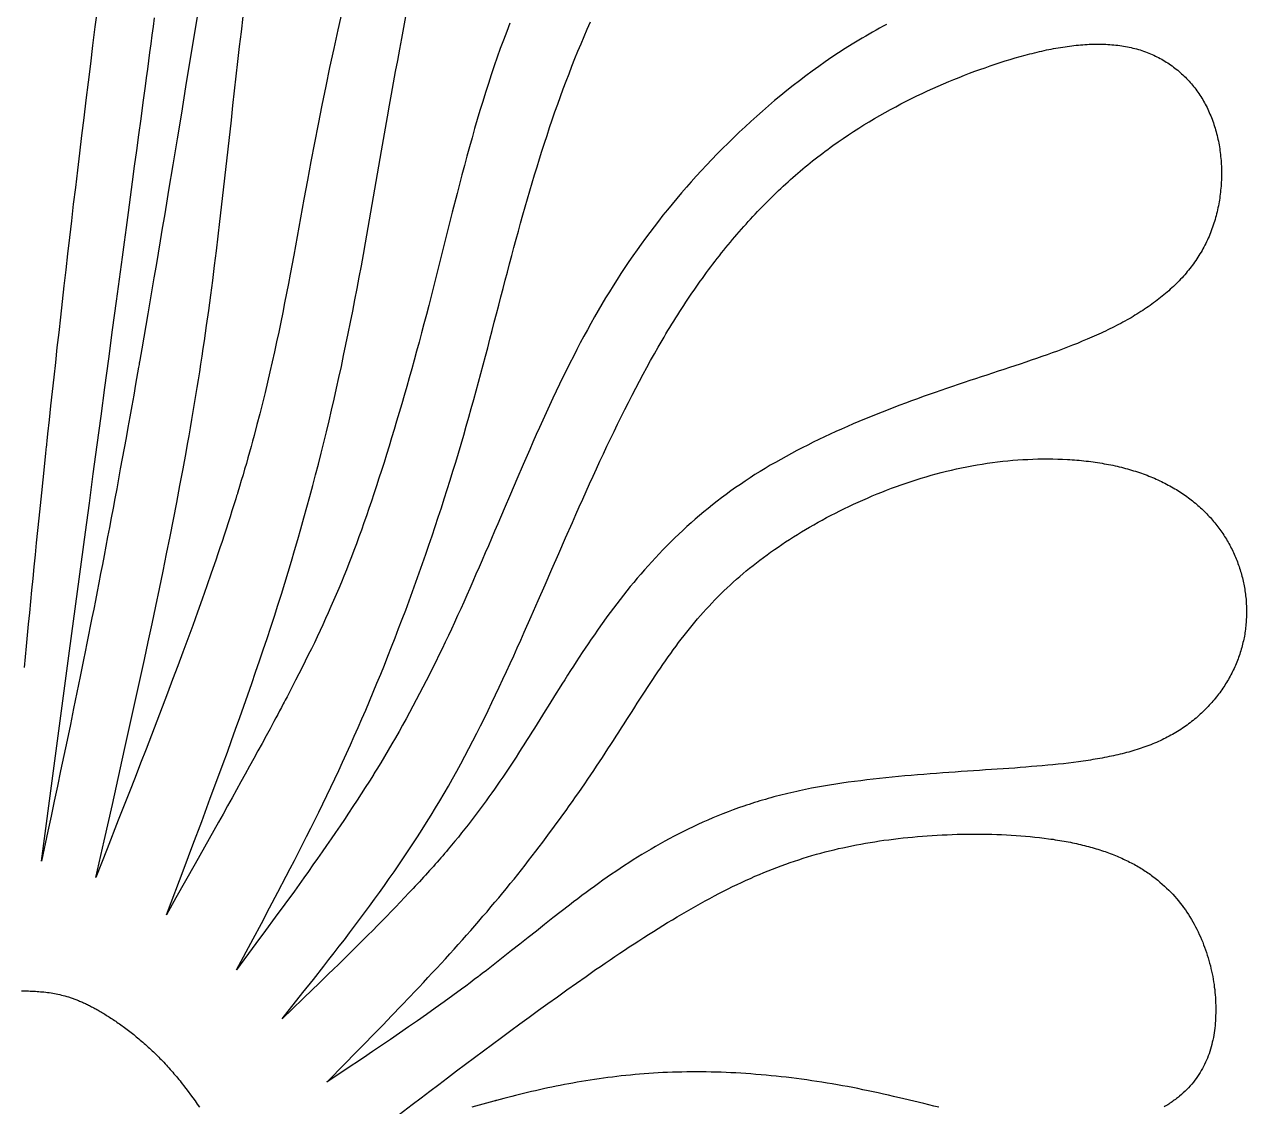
# Model space of a CAD drawing. Extents: x 0 to 279, y 0 to 212.
# Drawn here: x 91.02 to 103.73, y 118.59 to 129.85 of the extents above; entities that cross this region are included whole.
import ezdxf

# ---------------------------------------------------------------- set-up
doc = ezdxf.new("R2010")
doc.units = 0
doc.layers.add('LAYER_1', color=18, linetype='CONTINUOUS')

msp = doc.modelspace()

# ---------------------------------------------------------------- linework, layer by layer
at = {"layer": 'LAYER_1'}
for points in [[(92.877, 130.288), (92.788, 129.745), (92.699, 129.201), (92.655, 128.929), (92.61, 128.659), (92.566, 128.391), (92.522, 128.125), (92.5, 127.993), (92.478, 127.861), (92.456, 127.73), (92.434, 127.6), (92.412, 127.471), (92.391, 127.343), (92.369, 127.216), (92.348, 127.09), (92.327, 126.964), (92.305, 126.84), (92.284, 126.717), (92.263, 126.596), (92.243, 126.476), (92.222, 126.357), (92.219, 126.342), (92.218, 126.334), (92.217, 126.331), (92.217, 126.329), (92.215, 126.314), (92.209, 126.285), (92.199, 126.226), (92.179, 126.11), (92.159, 125.995), (92.138, 125.882), (92.118, 125.77), (92.099, 125.659), (92.079, 125.55), (92.059, 125.442), (92.04, 125.335), (92.02, 125.229), (92.001, 125.124), (91.982, 125.021), (91.963, 124.918), (91.944, 124.817), (91.925, 124.717), (91.907, 124.618), (91.888, 124.52), (91.87, 124.422), (91.851, 124.326), (91.833, 124.231), (91.815, 124.137), (91.797, 124.043), (91.779, 123.951), (91.761, 123.859), (91.743, 123.768), (91.725, 123.678), (91.707, 123.589), (91.69, 123.5), (91.672, 123.413), (91.655, 123.325), (91.637, 123.239), (91.62, 123.153), (91.602, 123.068), (91.568, 122.899), (91.534, 122.733), (91.5, 122.568), (91.466, 122.406), (91.432, 122.245), (91.399, 122.085), (91.365, 121.927), (91.332, 121.769), (91.299, 121.613), (91.266, 121.457), (91.2, 121.145), (91.284, 121.773), (91.367, 122.399), (91.409, 122.711), (91.451, 123.023), (91.493, 123.334), (91.534, 123.644), (91.576, 123.953), (91.617, 124.26), (91.658, 124.567), (91.699, 124.871), (91.739, 125.175), (91.78, 125.476), (91.82, 125.776), (91.86, 126.074), (91.9, 126.373), (91.94, 126.672), (91.981, 126.973), (92.001, 127.124), (92.021, 127.276), (92.042, 127.429), (92.063, 127.584), (92.084, 127.739), (92.105, 127.896), (92.126, 128.054), (92.147, 128.213), (92.169, 128.375), (92.191, 128.538), (92.213, 128.703), (92.235, 128.87), (92.258, 129.039), (92.281, 129.21), (92.293, 129.297), (92.305, 129.384), (92.316, 129.472), (92.328, 129.56), (92.34, 129.649), (92.352, 129.739), (92.364, 129.83), (92.377, 129.921)], [(91.781, 130.021), (91.756, 129.826), (91.732, 129.632), (91.708, 129.441), (91.684, 129.251), (91.661, 129.064), (91.639, 128.878), (91.616, 128.695), (91.594, 128.513), (91.573, 128.333), (91.552, 128.155), (91.531, 127.98), (91.511, 127.806), (91.491, 127.634), (91.471, 127.465), (91.452, 127.297), (91.433, 127.131), (91.415, 126.968), (91.397, 126.806), (91.379, 126.647), (91.361, 126.49), (91.344, 126.335), (91.328, 126.182), (91.311, 126.031), (91.295, 125.882), (91.279, 125.736), (91.264, 125.591), (91.256, 125.52), (91.253, 125.485), (91.252, 125.476), (91.251, 125.471), (91.251, 125.469), (91.251, 125.468), (91.25, 125.459), (91.243, 125.389), (91.228, 125.25), (91.214, 125.113), (91.2, 124.978), (91.186, 124.845), (91.172, 124.714), (91.159, 124.585), (91.146, 124.458), (91.134, 124.332), (91.121, 124.208), (91.109, 124.086), (91.097, 123.965), (91.085, 123.846), (91.074, 123.728), (91.062, 123.612), (91.051, 123.497), (91.04, 123.383), (91.029, 123.27), (91.019, 123.159)], [(94.328, 129.993), (94.283, 129.796), (94.24, 129.6), (94.197, 129.403), (94.157, 129.207), (94.117, 129.011), (94.078, 128.815), (94.04, 128.619), (94.003, 128.424), (93.966, 128.229), (93.93, 128.034), (93.895, 127.839), (93.859, 127.645), (93.823, 127.449), (93.787, 127.253), (93.768, 127.154), (93.749, 127.055), (93.729, 126.955), (93.709, 126.855), (93.689, 126.753), (93.668, 126.651), (93.646, 126.549), (93.623, 126.445), (93.6, 126.34), (93.576, 126.235), (93.551, 126.128), (93.525, 126.02), (93.498, 125.911), (93.47, 125.8), (93.441, 125.688), (93.411, 125.575), (93.396, 125.517), (93.38, 125.46), (93.364, 125.402), (93.347, 125.343), (93.331, 125.284), (93.313, 125.225), (93.296, 125.165), (93.278, 125.105), (93.26, 125.045), (93.241, 124.984), (93.239, 124.976), (93.238, 124.972), (93.237, 124.97), (93.237, 124.969), (93.235, 124.962), (93.23, 124.946), (93.22, 124.915), (93.201, 124.853), (93.181, 124.791), (93.161, 124.728), (93.141, 124.665), (93.12, 124.601), (93.099, 124.537), (93.078, 124.472), (93.056, 124.407), (93.034, 124.342), (93.012, 124.276), (92.966, 124.143), (92.919, 124.009), (92.872, 123.873), (92.823, 123.737), (92.773, 123.599), (92.722, 123.459), (92.67, 123.319), (92.618, 123.177), (92.564, 123.035), (92.51, 122.892), (92.456, 122.748), (92.4, 122.603), (92.344, 122.457), (92.288, 122.311), (92.231, 122.164), (92.173, 122.016), (92.116, 121.868), (91.999, 121.571), (91.882, 121.273), (91.764, 120.975), (91.851, 121.356), (91.937, 121.737), (92.022, 122.116), (92.064, 122.306), (92.106, 122.494), (92.148, 122.683), (92.189, 122.87), (92.23, 123.057), (92.27, 123.244), (92.31, 123.429), (92.35, 123.614), (92.388, 123.798), (92.427, 123.98), (92.464, 124.162), (92.501, 124.343), (92.537, 124.522), (92.572, 124.7), (92.606, 124.877), (92.64, 125.053), (92.672, 125.227), (92.704, 125.399), (92.719, 125.485), (92.735, 125.57), (92.749, 125.655), (92.764, 125.74), (92.778, 125.824), (92.793, 125.907), (92.806, 125.99), (92.82, 126.073), (92.833, 126.155), (92.846, 126.237), (92.859, 126.318), (92.871, 126.399), (92.883, 126.48), (92.895, 126.56), (92.918, 126.719), (92.94, 126.876), (92.961, 127.033), (92.981, 127.188), (93.001, 127.342), (93.02, 127.495), (93.039, 127.648), (93.056, 127.8), (93.074, 127.951), (93.108, 128.253), (93.142, 128.554), (93.175, 128.856), (93.191, 129.007), (93.208, 129.159), (93.225, 129.312), (93.243, 129.465), (93.261, 129.62), (93.279, 129.775), (93.298, 129.932)], [(96.073, 129.864), (96.039, 129.776), (96.005, 129.688), (95.972, 129.599), (95.94, 129.51), (95.909, 129.419), (95.878, 129.328), (95.848, 129.236), (95.818, 129.143), (95.789, 129.05), (95.761, 128.956), (95.733, 128.862), (95.705, 128.767), (95.678, 128.672), (95.651, 128.576), (95.625, 128.48), (95.599, 128.384), (95.573, 128.287), (95.522, 128.093), (95.473, 127.898), (95.423, 127.703), (95.375, 127.509), (95.326, 127.314), (95.277, 127.12), (95.228, 126.928), (95.203, 126.832), (95.178, 126.736), (95.153, 126.641), (95.127, 126.547), (95.102, 126.453), (95.076, 126.359), (95.051, 126.267), (95.025, 126.174), (94.999, 126.083), (94.973, 125.992), (94.947, 125.902), (94.921, 125.812), (94.894, 125.724), (94.868, 125.636), (94.842, 125.549), (94.816, 125.463), (94.789, 125.378), (94.763, 125.294), (94.737, 125.211), (94.71, 125.13), (94.684, 125.049), (94.658, 124.969), (94.631, 124.891), (94.605, 124.814), (94.579, 124.738), (94.553, 124.664), (94.527, 124.591), (94.501, 124.519), (94.475, 124.448), (94.449, 124.379), (94.424, 124.311), (94.398, 124.244), (94.372, 124.178), (94.345, 124.112), (94.319, 124.048), (94.292, 123.984), (94.266, 123.92), (94.238, 123.857), (94.211, 123.794), (94.183, 123.731), (94.155, 123.669), (94.126, 123.606), (94.097, 123.544), (94.068, 123.481), (94.038, 123.418), (94.007, 123.354), (93.975, 123.291), (93.943, 123.226), (93.911, 123.161), (93.877, 123.095), (93.843, 123.028), (93.808, 122.96), (93.772, 122.891), (93.754, 122.856), (93.735, 122.821), (93.733, 122.816), (93.732, 122.814), (93.731, 122.813), (93.731, 122.813), (93.728, 122.808), (93.724, 122.799), (93.714, 122.782), (93.695, 122.746), (93.676, 122.709), (93.657, 122.673), (93.637, 122.636), (93.617, 122.599), (93.577, 122.524), (93.536, 122.448), (93.494, 122.37), (93.451, 122.292), (93.408, 122.213), (93.364, 122.133), (93.319, 122.052), (93.274, 121.97), (93.228, 121.887), (93.182, 121.804), (93.135, 121.72), (93.088, 121.635), (93.04, 121.55), (92.992, 121.464), (92.944, 121.378), (92.895, 121.291), (92.846, 121.204), (92.797, 121.117), (92.698, 120.941), (92.599, 120.764), (92.499, 120.588), (92.683, 121.074), (92.775, 121.316), (92.866, 121.558), (92.956, 121.8), (93.045, 122.041), (93.089, 122.161), (93.133, 122.281), (93.176, 122.401), (93.219, 122.52), (93.262, 122.639), (93.304, 122.758), (93.346, 122.876), (93.387, 122.994), (93.427, 123.112), (93.467, 123.229), (93.507, 123.346), (93.546, 123.463), (93.584, 123.579), (93.622, 123.694), (93.659, 123.809), (93.695, 123.924), (93.73, 124.038), (93.765, 124.152), (93.799, 124.266), (93.833, 124.379), (93.866, 124.492), (93.898, 124.604), (93.93, 124.717), (93.961, 124.829), (93.992, 124.941), (94.022, 125.053), (94.051, 125.165), (94.08, 125.277), (94.108, 125.389), (94.136, 125.501), (94.164, 125.614), (94.191, 125.726), (94.217, 125.839), (94.243, 125.952), (94.269, 126.065), (94.294, 126.179), (94.319, 126.292), (94.343, 126.407), (94.367, 126.522), (94.391, 126.637), (94.414, 126.753), (94.437, 126.869), (94.46, 126.986), (94.483, 127.103), (94.505, 127.222), (94.527, 127.34), (94.549, 127.459), (94.57, 127.578), (94.613, 127.817), (94.655, 128.056), (94.696, 128.296), (94.738, 128.535), (94.779, 128.773), (94.8, 128.891), (94.821, 129.01), (94.842, 129.127), (94.862, 129.244), (94.883, 129.361), (94.905, 129.477), (94.926, 129.592), (94.947, 129.706), (94.969, 129.82), (94.991, 129.932)], [(99.99, 129.851), (99.953, 129.832), (99.917, 129.812), (99.881, 129.792), (99.845, 129.772), (99.809, 129.751), (99.773, 129.73), (99.737, 129.709), (99.702, 129.688), (99.666, 129.666), (99.631, 129.645), (99.561, 129.6), (99.491, 129.555), (99.422, 129.509), (99.353, 129.462), (99.285, 129.414), (99.217, 129.365), (99.151, 129.315), (99.084, 129.265), (99.019, 129.214), (98.954, 129.163), (98.889, 129.11), (98.826, 129.058), (98.763, 129.004), (98.7, 128.95), (98.639, 128.896), (98.578, 128.841), (98.518, 128.785), (98.458, 128.73), (98.4, 128.673), (98.342, 128.617), (98.285, 128.56), (98.228, 128.503), (98.173, 128.446), (98.118, 128.388), (98.064, 128.331), (98.011, 128.273), (97.959, 128.215), (97.908, 128.157), (97.858, 128.099), (97.808, 128.041), (97.759, 127.982), (97.711, 127.923), (97.664, 127.865), (97.617, 127.805), (97.572, 127.746), (97.526, 127.686), (97.482, 127.626), (97.438, 127.566), (97.395, 127.505), (97.352, 127.444), (97.31, 127.383), (97.268, 127.321), (97.227, 127.259), (97.187, 127.196), (97.147, 127.133), (97.107, 127.069), (97.068, 127.005), (97.029, 126.94), (96.991, 126.874), (96.953, 126.808), (96.915, 126.741), (96.878, 126.674), (96.841, 126.606), (96.804, 126.537), (96.768, 126.468), (96.732, 126.397), (96.696, 126.326), (96.66, 126.255), (96.624, 126.182), (96.589, 126.109), (96.553, 126.035), (96.518, 125.961), (96.483, 125.886), (96.449, 125.811), (96.414, 125.735), (96.38, 125.659), (96.346, 125.583), (96.311, 125.506), (96.278, 125.429), (96.21, 125.274), (96.143, 125.119), (96.077, 124.965), (96.011, 124.81), (95.946, 124.656), (95.913, 124.58), (95.88, 124.504), (95.848, 124.428), (95.816, 124.353), (95.784, 124.278), (95.752, 124.204), (95.719, 124.13), (95.688, 124.057), (95.656, 123.984), (95.624, 123.912), (95.592, 123.841), (95.56, 123.77), (95.528, 123.7), (95.496, 123.63), (95.464, 123.561), (95.432, 123.492), (95.399, 123.424), (95.367, 123.356), (95.334, 123.288), (95.301, 123.221), (95.268, 123.154), (95.235, 123.087), (95.201, 123.021), (95.167, 122.955), (95.133, 122.889), (95.098, 122.823), (95.063, 122.757), (95.028, 122.692), (94.992, 122.626), (94.956, 122.561), (94.919, 122.495), (94.882, 122.43), (94.844, 122.365), (94.806, 122.299), (94.767, 122.234), (94.728, 122.168), (94.688, 122.103), (94.667, 122.07), (94.657, 122.053), (94.656, 122.052), (94.656, 122.052), (94.656, 122.051), (94.654, 122.049), (94.652, 122.044), (94.61, 121.978), (94.568, 121.912), (94.526, 121.846), (94.483, 121.779), (94.439, 121.713), (94.395, 121.646), (94.35, 121.579), (94.305, 121.512), (94.259, 121.445), (94.213, 121.377), (94.166, 121.31), (94.119, 121.243), (94.072, 121.175), (94.024, 121.107), (93.976, 121.039), (93.928, 120.971), (93.879, 120.903), (93.83, 120.835), (93.731, 120.699), (93.631, 120.562), (93.531, 120.426), (93.43, 120.289), (93.227, 120.015), (93.4, 120.337), (93.487, 120.499), (93.573, 120.662), (93.659, 120.825), (93.745, 120.989), (93.788, 121.071), (93.83, 121.154), (93.873, 121.237), (93.915, 121.32), (93.958, 121.404), (94, 121.488), (94.042, 121.573), (94.084, 121.657), (94.126, 121.743), (94.167, 121.829), (94.209, 121.915), (94.25, 122.002), (94.291, 122.089), (94.332, 122.177), (94.372, 122.266), (94.413, 122.355), (94.453, 122.445), (94.493, 122.535), (94.533, 122.626), (94.572, 122.718), (94.612, 122.81), (94.651, 122.903), (94.689, 122.996), (94.728, 123.09), (94.766, 123.185), (94.804, 123.279), (94.841, 123.374), (94.878, 123.47), (94.915, 123.566), (94.952, 123.662), (94.988, 123.758), (95.024, 123.854), (95.059, 123.951), (95.094, 124.048), (95.129, 124.144), (95.163, 124.241), (95.197, 124.338), (95.23, 124.435), (95.263, 124.532), (95.295, 124.628), (95.327, 124.724), (95.359, 124.821), (95.39, 124.917), (95.42, 125.012), (95.45, 125.108), (95.479, 125.203), (95.508, 125.297), (95.537, 125.392), (95.564, 125.485), (95.592, 125.579), (95.618, 125.672), (95.645, 125.764), (95.67, 125.856), (95.696, 125.948), (95.721, 126.039), (95.746, 126.13), (95.77, 126.22), (95.794, 126.31), (95.818, 126.399), (95.841, 126.488), (95.864, 126.577), (95.887, 126.666), (95.91, 126.754), (95.933, 126.841), (95.956, 126.929), (95.978, 127.016), (96.001, 127.102), (96.023, 127.189), (96.046, 127.275), (96.069, 127.361), (96.091, 127.446), (96.114, 127.531), (96.137, 127.616), (96.16, 127.701), (96.183, 127.785), (96.207, 127.869), (96.23, 127.953), (96.254, 128.037), (96.279, 128.12), (96.303, 128.204), (96.328, 128.287), (96.354, 128.369), (96.379, 128.452), (96.405, 128.534), (96.431, 128.616), (96.458, 128.697), (96.485, 128.779), (96.513, 128.86), (96.541, 128.94), (96.569, 129.021), (96.598, 129.101), (96.627, 129.18), (96.657, 129.259), (96.687, 129.338), (96.717, 129.417), (96.748, 129.495), (96.78, 129.572), (96.812, 129.649), (96.844, 129.726), (96.877, 129.802), (96.911, 129.878)], [(94.875, 118.476), (95.057, 118.614), (95.149, 118.684), (95.24, 118.754), (95.332, 118.823), (95.424, 118.893), (95.517, 118.963), (95.61, 119.033), (95.703, 119.102), (95.797, 119.173), (95.891, 119.243), (95.986, 119.313), (96.081, 119.383), (96.177, 119.454), (96.273, 119.524), (96.37, 119.595), (96.468, 119.666), (96.567, 119.736), (96.665, 119.807), (96.765, 119.877), (96.864, 119.947), (96.964, 120.017), (97.014, 120.051), (97.064, 120.085), (97.114, 120.119), (97.164, 120.153), (97.214, 120.187), (97.264, 120.22), (97.314, 120.253), (97.364, 120.286), (97.414, 120.318), (97.464, 120.351), (97.514, 120.382), (97.564, 120.414), (97.614, 120.445), (97.663, 120.476), (97.713, 120.506), (97.762, 120.536), (97.811, 120.566), (97.86, 120.595), (97.909, 120.623), (97.958, 120.651), (98.007, 120.679), (98.055, 120.706), (98.103, 120.733), (98.151, 120.759), (98.199, 120.784), (98.247, 120.809), (98.294, 120.834), (98.342, 120.857), (98.389, 120.881), (98.435, 120.903), (98.482, 120.925), (98.528, 120.947), (98.575, 120.967), (98.621, 120.988), (98.667, 121.007), (98.713, 121.027), (98.758, 121.045), (98.804, 121.063), (98.85, 121.081), (98.895, 121.098), (98.941, 121.115), (98.986, 121.131), (99.032, 121.146), (99.077, 121.161), (99.123, 121.176), (99.168, 121.19), (99.214, 121.204), (99.26, 121.217), (99.306, 121.23), (99.351, 121.242), (99.397, 121.254), (99.444, 121.265), (99.49, 121.276), (99.536, 121.286), (99.583, 121.296), (99.63, 121.306), (99.677, 121.315), (99.724, 121.324), (99.771, 121.333), (99.819, 121.341), (99.867, 121.348), (99.915, 121.356), (99.963, 121.363), (100.012, 121.369), (100.061, 121.376), (100.111, 121.381), (100.161, 121.387), (100.211, 121.392), (100.261, 121.397), (100.312, 121.402), (100.363, 121.406), (100.414, 121.41), (100.465, 121.413), (100.517, 121.416), (100.568, 121.419), (100.62, 121.421), (100.672, 121.423), (100.724, 121.425), (100.775, 121.426), (100.827, 121.427), (100.879, 121.427), (100.931, 121.427), (100.982, 121.427), (101.033, 121.426), (101.085, 121.425), (101.136, 121.424), (101.187, 121.422), (101.237, 121.419), (101.287, 121.416), (101.337, 121.413), (101.387, 121.41), (101.436, 121.406), (101.485, 121.401), (101.533, 121.396), (101.581, 121.391), (101.629, 121.385), (101.676, 121.379), (101.699, 121.376), (101.722, 121.373), (101.745, 121.369), (101.768, 121.365), (101.791, 121.362), (101.813, 121.358), (101.836, 121.354), (101.858, 121.35), (101.88, 121.346), (101.902, 121.342), (101.923, 121.337), (101.945, 121.333), (101.966, 121.328), (101.987, 121.323), (102.008, 121.318), (102.029, 121.313), (102.05, 121.308), (102.07, 121.303), (102.09, 121.298), (102.11, 121.292), (102.13, 121.287), (102.15, 121.281), (102.169, 121.275), (102.188, 121.27), (102.207, 121.264), (102.226, 121.257), (102.245, 121.251), (102.263, 121.245), (102.281, 121.238), (102.299, 121.232), (102.317, 121.225), (102.335, 121.218), (102.353, 121.212), (102.37, 121.205), (102.387, 121.197), (102.404, 121.19), (102.421, 121.183), (102.437, 121.176), (102.454, 121.168), (102.47, 121.16), (102.486, 121.153), (102.502, 121.145), (102.518, 121.137), (102.533, 121.129), (102.549, 121.121), (102.564, 121.113), (102.579, 121.104), (102.594, 121.096), (102.609, 121.087), (102.623, 121.079), (102.637, 121.07), (102.652, 121.061), (102.666, 121.052), (102.68, 121.043), (102.693, 121.034), (102.707, 121.025), (102.72, 121.016), (102.734, 121.006), (102.747, 120.997), (102.76, 120.987), (102.785, 120.968), (102.81, 120.948), (102.834, 120.928), (102.858, 120.908), (102.881, 120.887), (102.903, 120.866), (102.925, 120.845), (102.946, 120.823), (102.967, 120.801), (102.987, 120.779), (103.007, 120.756), (103.026, 120.733), (103.045, 120.71), (103.063, 120.686), (103.08, 120.663), (103.098, 120.639), (103.114, 120.614), (103.13, 120.59), (103.146, 120.565), (103.161, 120.54), (103.176, 120.514), (103.19, 120.489), (103.204, 120.463), (103.218, 120.437), (103.23, 120.411), (103.243, 120.384), (103.255, 120.358), (103.266, 120.331), (103.278, 120.304), (103.288, 120.277), (103.298, 120.25), (103.308, 120.223), (103.318, 120.196), (103.326, 120.168), (103.335, 120.141), (103.343, 120.113), (103.35, 120.086), (103.358, 120.058), (103.364, 120.03), (103.371, 120.003), (103.376, 119.975), (103.382, 119.947), (103.387, 119.919), (103.391, 119.892), (103.396, 119.864), (103.399, 119.836), (103.403, 119.809), (103.406, 119.781), (103.408, 119.754), (103.41, 119.727), (103.412, 119.699), (103.413, 119.672), (103.414, 119.645), (103.414, 119.618), (103.415, 119.592), (103.414, 119.565), (103.413, 119.539), (103.412, 119.512), (103.411, 119.486), (103.409, 119.46), (103.407, 119.435), (103.404, 119.409), (103.401, 119.384), (103.397, 119.359), (103.393, 119.334), (103.389, 119.31), (103.384, 119.285), (103.378, 119.261), (103.373, 119.237), (103.366, 119.213), (103.359, 119.19), (103.352, 119.166), (103.344, 119.143), (103.336, 119.12), (103.327, 119.098), (103.318, 119.075), (103.308, 119.053), (103.298, 119.031), (103.287, 119.01), (103.276, 118.988), (103.264, 118.967), (103.252, 118.946), (103.239, 118.926), (103.225, 118.905), (103.211, 118.885), (103.196, 118.866), (103.181, 118.846), (103.165, 118.827), (103.148, 118.808), (103.131, 118.789), (103.114, 118.771), (103.095, 118.753), (103.076, 118.735), (103.057, 118.718), (103.037, 118.701), (103.026, 118.692), (103.016, 118.684), (103.005, 118.675), (102.994, 118.667), (102.983, 118.659), (102.972, 118.651), (102.961, 118.643), (102.949, 118.635), (102.938, 118.627), (102.926, 118.619), (102.914, 118.612), (102.902, 118.604), (102.889, 118.597), (102.877, 118.589)], [(90.991, 119.798), (91.027, 119.797), (91.064, 119.796), (91.082, 119.795), (91.1, 119.794), (91.118, 119.793), (91.136, 119.792), (91.154, 119.791), (91.172, 119.79), (91.19, 119.788), (91.208, 119.786), (91.226, 119.785), (91.245, 119.783), (91.263, 119.78), (91.281, 119.778), (91.299, 119.775), (91.317, 119.772), (91.335, 119.769), (91.353, 119.765), (91.371, 119.762), (91.389, 119.758), (91.407, 119.753), (91.425, 119.749), (91.443, 119.744), (91.462, 119.739), (91.481, 119.733), (91.49, 119.73), (91.499, 119.727), (91.509, 119.724), (91.518, 119.721), (91.528, 119.717), (91.537, 119.714), (91.547, 119.71), (91.557, 119.707), (91.566, 119.703), (91.576, 119.699), (91.586, 119.695), (91.596, 119.691), (91.606, 119.687), (91.616, 119.682), (91.626, 119.678), (91.636, 119.673), (91.647, 119.668), (91.657, 119.664), (91.667, 119.659), (91.678, 119.654), (91.689, 119.648), (91.699, 119.643), (91.71, 119.638), (91.721, 119.632), (91.732, 119.626), (91.743, 119.62), (91.754, 119.614), (91.765, 119.608), (91.777, 119.602), (91.788, 119.595), (91.8, 119.589), (91.811, 119.582), (91.823, 119.575), (91.835, 119.568), (91.847, 119.56), (91.859, 119.553), (91.871, 119.545), (91.884, 119.538), (91.896, 119.53), (91.909, 119.522), (91.921, 119.514), (91.934, 119.505), (91.947, 119.497), (91.959, 119.488), (91.972, 119.48), (91.985, 119.471), (91.998, 119.462), (92.011, 119.452), (92.025, 119.443), (92.038, 119.433), (92.051, 119.424), (92.064, 119.414), (92.078, 119.404), (92.091, 119.394), (92.105, 119.384), (92.118, 119.373), (92.132, 119.363), (92.145, 119.352), (92.159, 119.341), (92.173, 119.33), (92.186, 119.319), (92.2, 119.308), (92.214, 119.296), (92.227, 119.285), (92.241, 119.273), (92.255, 119.261), (92.269, 119.249), (92.282, 119.237), (92.296, 119.225), (92.31, 119.212), (92.323, 119.2), (92.337, 119.187), (92.351, 119.174), (92.364, 119.161), (92.378, 119.148), (92.392, 119.135), (92.405, 119.122), (92.419, 119.108), (92.432, 119.094), (92.446, 119.081), (92.459, 119.067), (92.472, 119.053), (92.486, 119.038), (92.499, 119.024), (92.512, 119.01), (92.525, 118.995), (92.538, 118.98), (92.552, 118.965), (92.565, 118.95), (92.577, 118.935), (92.59, 118.92), (92.603, 118.905), (92.616, 118.89), (92.628, 118.874), (92.641, 118.859), (92.654, 118.843), (92.666, 118.827), (92.678, 118.811), (92.703, 118.78), (92.727, 118.748), (92.751, 118.716), (92.774, 118.683), (92.797, 118.651), (92.82, 118.619), (92.842, 118.586)], [(100.535, 118.585), (100.483, 118.597), (100.379, 118.623), (100.274, 118.648), (100.169, 118.673), (100.063, 118.698), (100.01, 118.711), (99.957, 118.723), (99.904, 118.734), (99.851, 118.746), (99.798, 118.757), (99.744, 118.768), (99.691, 118.779), (99.638, 118.79), (99.584, 118.8), (99.531, 118.81), (99.478, 118.819), (99.425, 118.829), (99.371, 118.837), (99.318, 118.846), (99.265, 118.854), (99.212, 118.862), (99.159, 118.87), (99.106, 118.877), (99.053, 118.884), (99, 118.891), (98.947, 118.897), (98.894, 118.903), (98.841, 118.909), (98.789, 118.914), (98.736, 118.919), (98.684, 118.924), (98.631, 118.928), (98.579, 118.932), (98.527, 118.936), (98.475, 118.939), (98.423, 118.942), (98.371, 118.945), (98.32, 118.947), (98.268, 118.949), (98.217, 118.95), (98.166, 118.952), (98.115, 118.953), (98.064, 118.953), (98.013, 118.954), (97.963, 118.953), (97.913, 118.953), (97.862, 118.952), (97.813, 118.951), (97.763, 118.95), (97.713, 118.948), (97.664, 118.946), (97.615, 118.943), (97.566, 118.94), (97.518, 118.937), (97.47, 118.933), (97.421, 118.929), (97.374, 118.925), (97.326, 118.921), (97.278, 118.916), (97.231, 118.911), (97.184, 118.905), (97.138, 118.9), (97.091, 118.894), (97.045, 118.888), (96.999, 118.881), (96.953, 118.874), (96.908, 118.867), (96.862, 118.86), (96.817, 118.853), (96.772, 118.845), (96.728, 118.837), (96.684, 118.829), (96.64, 118.821), (96.596, 118.812), (96.552, 118.804), (96.509, 118.795), (96.466, 118.786), (96.423, 118.777), (96.381, 118.767), (96.338, 118.758), (96.296, 118.748), (96.255, 118.739), (96.213, 118.729), (96.172, 118.719), (96.131, 118.709), (96.091, 118.698), (96.05, 118.688), (96.01, 118.678), (95.97, 118.667), (95.931, 118.656), (95.926, 118.655), (95.923, 118.654), (95.922, 118.654), (95.921, 118.654), (95.921, 118.654), (95.916, 118.653), (95.906, 118.65), (95.867, 118.639), (95.828, 118.628), (95.79, 118.618), (95.751, 118.607), (95.713, 118.596), (95.675, 118.585)]]:
    msp.add_lwpolyline(points, dxfattribs=at)
for points in [[(93.702, 119.504), (93.92, 119.778), (94.028, 119.915), (94.136, 120.053), (94.19, 120.122), (94.244, 120.191), (94.297, 120.26), (94.35, 120.329), (94.403, 120.399), (94.456, 120.469), (94.509, 120.539), (94.561, 120.609), (94.613, 120.679), (94.664, 120.75), (94.716, 120.821), (94.767, 120.892), (94.817, 120.964), (94.867, 121.036), (94.917, 121.108), (94.967, 121.18), (95.015, 121.253), (95.064, 121.326), (95.112, 121.4), (95.159, 121.474), (95.206, 121.548), (95.253, 121.623), (95.298, 121.699), (95.344, 121.774), (95.388, 121.851), (95.432, 121.927), (95.476, 122.004), (95.519, 122.082), (95.562, 122.16), (95.604, 122.238), (95.645, 122.317), (95.686, 122.396), (95.727, 122.476), (95.767, 122.555), (95.807, 122.635), (95.846, 122.715), (95.885, 122.796), (95.924, 122.877), (95.962, 122.957), (96, 123.039), (96.038, 123.12), (96.075, 123.201), (96.112, 123.283), (96.149, 123.364), (96.186, 123.446), (96.222, 123.528), (96.295, 123.692), (96.367, 123.856), (96.438, 124.019), (96.509, 124.183), (96.58, 124.346), (96.651, 124.508), (96.722, 124.67), (96.758, 124.751), (96.794, 124.831), (96.829, 124.911), (96.865, 124.991), (96.901, 125.07), (96.937, 125.15), (96.973, 125.228), (97.009, 125.307), (97.046, 125.385), (97.082, 125.462), (97.119, 125.54), (97.156, 125.616), (97.193, 125.693), (97.23, 125.768), (97.267, 125.844), (97.305, 125.918), (97.343, 125.993), (97.381, 126.066), (97.419, 126.139), (97.458, 126.211), (97.496, 126.283), (97.536, 126.354), (97.575, 126.425), (97.615, 126.494), (97.655, 126.563), (97.675, 126.597), (97.695, 126.631), (97.715, 126.665), (97.736, 126.699), (97.756, 126.732), (97.777, 126.765), (97.797, 126.798), (97.818, 126.831), (97.839, 126.864), (97.86, 126.896), (97.881, 126.928), (97.902, 126.96), (97.923, 126.992), (97.944, 127.024), (97.966, 127.055), (97.987, 127.086), (98.009, 127.117), (98.03, 127.148), (98.052, 127.179), (98.074, 127.209), (98.095, 127.239), (98.117, 127.269), (98.139, 127.299), (98.162, 127.328), (98.184, 127.358), (98.206, 127.387), (98.229, 127.416), (98.251, 127.445), (98.274, 127.473), (98.296, 127.502), (98.319, 127.53), (98.342, 127.558), (98.365, 127.585), (98.388, 127.613), (98.411, 127.64), (98.434, 127.667), (98.457, 127.694), (98.481, 127.721), (98.504, 127.748), (98.528, 127.774), (98.551, 127.8), (98.575, 127.826), (98.599, 127.852), (98.623, 127.877), (98.647, 127.903), (98.671, 127.928), (98.695, 127.953), (98.719, 127.978), (98.743, 128.002), (98.768, 128.027), (98.792, 128.051), (98.817, 128.075), (98.841, 128.098), (98.866, 128.122), (98.891, 128.145), (98.916, 128.169), (98.941, 128.191), (98.966, 128.214), (98.991, 128.237), (99.016, 128.259), (99.042, 128.281), (99.067, 128.303), (99.093, 128.325), (99.118, 128.347), (99.144, 128.368), (99.17, 128.389), (99.195, 128.41), (99.221, 128.431), (99.247, 128.451), (99.274, 128.472), (99.3, 128.492), (99.326, 128.512), (99.352, 128.532), (99.379, 128.551), (99.405, 128.571), (99.432, 128.59), (99.485, 128.628), (99.539, 128.665), (99.593, 128.701), (99.647, 128.737), (99.701, 128.771), (99.755, 128.806), (99.81, 128.839), (99.865, 128.871), (99.92, 128.903), (99.975, 128.935), (100.03, 128.965), (100.085, 128.995), (100.14, 129.024), (100.195, 129.052), (100.25, 129.08), (100.306, 129.107), (100.361, 129.134), (100.416, 129.159), (100.471, 129.184), (100.526, 129.209), (100.581, 129.233), (100.636, 129.256), (100.69, 129.278), (100.745, 129.3), (100.799, 129.322), (100.853, 129.343), (100.907, 129.363), (100.961, 129.382), (101.014, 129.401), (101.067, 129.42), (101.12, 129.437), (101.172, 129.455), (101.224, 129.471), (101.276, 129.487), (101.328, 129.502), (101.379, 129.517), (101.43, 129.531), (101.48, 129.544), (101.505, 129.55), (101.53, 129.557), (101.555, 129.563), (101.58, 129.568), (101.605, 129.574), (101.629, 129.579), (101.654, 129.585), (101.678, 129.59), (101.703, 129.594), (101.727, 129.599), (101.751, 129.603), (101.775, 129.608), (101.799, 129.612), (101.822, 129.615), (101.846, 129.619), (101.87, 129.622), (101.893, 129.625), (101.916, 129.628), (101.939, 129.631), (101.962, 129.634), (101.985, 129.636), (102.008, 129.638), (102.031, 129.64), (102.053, 129.641), (102.076, 129.643), (102.098, 129.644), (102.12, 129.645), (102.142, 129.645), (102.164, 129.646), (102.186, 129.646), (102.207, 129.646), (102.229, 129.646), (102.25, 129.645), (102.271, 129.644), (102.292, 129.643), (102.313, 129.642), (102.334, 129.64), (102.355, 129.638), (102.375, 129.636), (102.396, 129.634), (102.416, 129.631), (102.436, 129.628), (102.456, 129.625), (102.475, 129.622), (102.495, 129.618), (102.514, 129.614), (102.534, 129.61), (102.553, 129.605), (102.572, 129.601), (102.59, 129.596), (102.609, 129.59), (102.627, 129.585), (102.646, 129.579), (102.664, 129.573), (102.682, 129.566), (102.699, 129.559), (102.717, 129.553), (102.734, 129.545), (102.752, 129.538), (102.769, 129.53), (102.786, 129.522), (102.802, 129.514), (102.819, 129.506), (102.835, 129.497), (102.852, 129.488), (102.868, 129.479), (102.883, 129.469), (102.899, 129.46), (102.915, 129.45), (102.93, 129.44), (102.945, 129.429), (102.96, 129.419), (102.975, 129.408), (102.989, 129.397), (103.003, 129.386), (103.018, 129.374), (103.032, 129.362), (103.045, 129.351), (103.059, 129.338), (103.072, 129.326), (103.085, 129.313), (103.098, 129.301), (103.111, 129.288), (103.124, 129.274), (103.136, 129.261), (103.148, 129.247), (103.16, 129.234), (103.172, 129.22), (103.183, 129.205), (103.195, 129.191), (103.206, 129.176), (103.217, 129.161), (103.228, 129.146), (103.238, 129.131), (103.248, 129.116), (103.258, 129.1), (103.268, 129.085), (103.278, 129.069), (103.287, 129.053), (103.296, 129.036), (103.305, 129.02), (103.314, 129.003), (103.323, 128.986), (103.331, 128.969), (103.339, 128.952), (103.347, 128.935), (103.354, 128.917), (103.362, 128.9), (103.369, 128.882), (103.376, 128.864), (103.383, 128.846), (103.389, 128.827), (103.395, 128.809), (103.401, 128.79), (103.407, 128.772), (103.413, 128.753), (103.418, 128.734), (103.423, 128.715), (103.428, 128.696), (103.432, 128.676), (103.437, 128.657), (103.441, 128.637), (103.445, 128.617), (103.448, 128.598), (103.452, 128.578), (103.455, 128.558), (103.458, 128.538), (103.46, 128.518), (103.463, 128.498), (103.465, 128.477), (103.467, 128.457), (103.469, 128.437), (103.47, 128.416), (103.472, 128.396), (103.473, 128.375), (103.473, 128.355), (103.474, 128.334), (103.474, 128.313), (103.474, 128.293), (103.474, 128.272), (103.473, 128.251), (103.473, 128.231), (103.472, 128.21), (103.471, 128.189), (103.469, 128.169), (103.467, 128.148), (103.465, 128.127), (103.463, 128.107), (103.461, 128.086), (103.458, 128.065), (103.455, 128.045), (103.452, 128.024), (103.449, 128.004), (103.445, 127.983), (103.441, 127.963), (103.437, 127.942), (103.432, 127.922), (103.428, 127.902), (103.423, 127.881), (103.418, 127.861), (103.412, 127.841), (103.407, 127.821), (103.401, 127.802), (103.394, 127.782), (103.388, 127.762), (103.381, 127.742), (103.374, 127.723), (103.367, 127.704), (103.36, 127.684), (103.352, 127.665), (103.344, 127.646), (103.336, 127.627), (103.327, 127.609), (103.319, 127.59), (103.31, 127.572), (103.3, 127.553), (103.291, 127.535), (103.281, 127.517), (103.271, 127.499), (103.261, 127.481), (103.25, 127.464), (103.239, 127.446), (103.228, 127.429), (103.217, 127.412), (103.206, 127.395), (103.194, 127.378), (103.182, 127.361), (103.17, 127.344), (103.157, 127.328), (103.144, 127.311), (103.131, 127.295), (103.118, 127.279), (103.105, 127.263), (103.091, 127.247), (103.077, 127.231), (103.063, 127.215), (103.048, 127.2), (103.034, 127.185), (103.019, 127.169), (103.004, 127.154), (102.988, 127.139), (102.973, 127.124), (102.957, 127.109), (102.941, 127.095), (102.925, 127.08), (102.908, 127.066), (102.892, 127.051), (102.875, 127.037), (102.857, 127.023), (102.84, 127.009), (102.823, 126.995), (102.805, 126.982), (102.787, 126.968), (102.768, 126.954), (102.75, 126.941), (102.731, 126.928), (102.712, 126.914), (102.693, 126.901), (102.674, 126.888), (102.654, 126.876), (102.635, 126.863), (102.615, 126.85), (102.594, 126.837), (102.574, 126.825), (102.554, 126.813), (102.533, 126.8), (102.512, 126.788), (102.491, 126.776), (102.469, 126.764), (102.448, 126.752), (102.426, 126.741), (102.404, 126.729), (102.382, 126.717), (102.359, 126.706), (102.337, 126.694), (102.314, 126.683), (102.291, 126.672), (102.268, 126.661), (102.244, 126.65), (102.221, 126.639), (102.173, 126.617), (102.125, 126.596), (102.075, 126.575), (102.026, 126.554), (101.975, 126.533), (101.924, 126.513), (101.872, 126.493), (101.82, 126.473), (101.767, 126.453), (101.713, 126.434), (101.659, 126.414), (101.604, 126.395), (101.549, 126.376), (101.494, 126.357), (101.438, 126.337), (101.381, 126.318), (101.324, 126.299), (101.267, 126.28), (101.209, 126.261), (101.151, 126.242), (101.092, 126.223), (101.034, 126.203), (100.975, 126.184), (100.915, 126.164), (100.856, 126.145), (100.796, 126.125), (100.736, 126.105), (100.675, 126.084), (100.615, 126.064), (100.554, 126.043), (100.494, 126.022), (100.433, 126.001), (100.372, 125.979), (100.311, 125.957), (100.25, 125.935), (100.188, 125.912), (100.127, 125.889), (100.066, 125.866), (100.005, 125.842), (99.944, 125.818), (99.883, 125.794), (99.823, 125.77), (99.762, 125.745), (99.702, 125.719), (99.642, 125.694), (99.582, 125.668), (99.522, 125.641), (99.463, 125.615), (99.403, 125.588), (99.345, 125.56), (99.286, 125.532), (99.228, 125.504), (99.171, 125.475), (99.113, 125.446), (99.056, 125.417), (99, 125.387), (98.944, 125.357), (98.889, 125.326), (98.834, 125.295), (98.78, 125.264), (98.727, 125.232), (98.674, 125.2), (98.621, 125.167), (98.57, 125.134), (98.519, 125.1), (98.469, 125.066), (98.419, 125.032), (98.37, 124.997), (98.321, 124.962), (98.274, 124.926), (98.227, 124.89), (98.18, 124.853), (98.134, 124.816), (98.089, 124.779), (98.044, 124.741), (97.999, 124.703), (97.956, 124.665), (97.913, 124.626), (97.87, 124.587), (97.828, 124.547), (97.786, 124.508), (97.745, 124.467), (97.705, 124.427), (97.664, 124.386), (97.625, 124.344), (97.586, 124.303), (97.547, 124.261), (97.509, 124.218), (97.471, 124.176), (97.434, 124.133), (97.397, 124.089), (97.36, 124.046), (97.324, 124.002), (97.288, 123.958), (97.253, 123.913), (97.218, 123.868), (97.183, 123.823), (97.149, 123.778), (97.115, 123.732), (97.082, 123.687), (97.048, 123.641), (97.015, 123.594), (96.983, 123.548), (96.951, 123.502), (96.919, 123.455), (96.887, 123.408), (96.855, 123.362), (96.824, 123.315), (96.793, 123.268), (96.763, 123.221), (96.732, 123.174), (96.702, 123.128), (96.672, 123.081), (96.643, 123.034), (96.613, 122.988), (96.584, 122.941), (96.555, 122.895), (96.526, 122.849), (96.497, 122.803), (96.469, 122.757), (96.44, 122.711), (96.412, 122.666), (96.384, 122.621), (96.356, 122.576), (96.328, 122.531), (96.3, 122.487), (96.273, 122.443), (96.245, 122.4), (96.218, 122.357), (96.19, 122.314), (96.163, 122.271), (96.136, 122.229), (96.108, 122.187), (96.081, 122.145), (96.053, 122.103), (96.025, 122.061), (95.997, 122.02), (95.969, 121.979), (95.94, 121.937), (95.912, 121.896), (95.883, 121.855), (95.854, 121.814), (95.824, 121.773), (95.794, 121.731), (95.763, 121.69), (95.732, 121.649), (95.701, 121.607), (95.669, 121.566), (95.637, 121.524), (95.604, 121.482), (95.57, 121.44), (95.536, 121.397), (95.501, 121.355), (95.465, 121.312), (95.429, 121.269), (95.411, 121.247), (95.392, 121.225), (95.373, 121.203), (95.354, 121.181), (95.335, 121.159), (95.316, 121.137), (95.296, 121.114), (95.276, 121.092), (95.256, 121.069), (95.236, 121.047), (95.215, 121.024), (95.195, 121.001), (95.174, 120.978), (95.153, 120.955), (95.131, 120.932), (95.11, 120.909), (95.088, 120.885), (95.066, 120.862), (95.022, 120.815), (94.977, 120.767), (94.931, 120.719), (94.885, 120.671), (94.838, 120.623), (94.791, 120.574), (94.742, 120.525), (94.694, 120.475), (94.645, 120.426), (94.595, 120.376), (94.545, 120.326), (94.494, 120.276), (94.443, 120.225), (94.392, 120.174), (94.34, 120.123), (94.288, 120.072), (94.236, 120.021), (94.183, 119.97), (94.13, 119.918), (94.077, 119.867), (94.024, 119.815), (93.917, 119.712), (93.81, 119.608)], [(94.168, 118.847), (94.363, 119.045), (94.46, 119.144), (94.557, 119.243), (94.653, 119.342), (94.749, 119.441), (94.845, 119.54), (94.94, 119.639), (95.034, 119.737), (95.08, 119.787), (95.127, 119.836), (95.173, 119.885), (95.219, 119.934), (95.265, 119.984), (95.311, 120.033), (95.356, 120.082), (95.401, 120.131), (95.446, 120.18), (95.491, 120.229), (95.535, 120.278), (95.578, 120.327), (95.622, 120.376), (95.665, 120.425), (95.708, 120.474), (95.75, 120.523), (95.792, 120.572), (95.834, 120.62), (95.875, 120.669), (95.916, 120.718), (95.957, 120.766), (95.997, 120.815), (96.036, 120.863), (96.076, 120.912), (96.115, 120.96), (96.154, 121.008), (96.192, 121.057), (96.23, 121.105), (96.267, 121.153), (96.305, 121.201), (96.341, 121.249), (96.378, 121.296), (96.414, 121.344), (96.45, 121.391), (96.485, 121.439), (96.52, 121.486), (96.555, 121.533), (96.589, 121.58), (96.623, 121.627), (96.657, 121.674), (96.69, 121.721), (96.723, 121.767), (96.756, 121.814), (96.788, 121.86), (96.82, 121.906), (96.851, 121.952), (96.883, 121.998), (96.914, 122.043), (96.944, 122.089), (96.974, 122.134), (97.004, 122.179), (97.034, 122.224), (97.063, 122.269), (97.092, 122.313), (97.121, 122.358), (97.15, 122.402), (97.178, 122.446), (97.206, 122.489), (97.234, 122.533), (97.261, 122.576), (97.289, 122.619), (97.316, 122.662), (97.343, 122.704), (97.37, 122.747), (97.397, 122.789), (97.424, 122.83), (97.451, 122.872), (97.478, 122.913), (97.504, 122.954), (97.531, 122.994), (97.558, 123.035), (97.584, 123.075), (97.611, 123.114), (97.638, 123.154), (97.664, 123.193), (97.691, 123.231), (97.718, 123.27), (97.745, 123.307), (97.772, 123.345), (97.8, 123.382), (97.827, 123.419), (97.855, 123.456), (97.883, 123.492), (97.911, 123.527), (97.939, 123.563), (97.967, 123.598), (97.996, 123.632), (98.025, 123.666), (98.054, 123.7), (98.084, 123.733), (98.114, 123.766), (98.144, 123.799), (98.174, 123.831), (98.205, 123.863), (98.236, 123.895), (98.267, 123.926), (98.299, 123.957), (98.331, 123.988), (98.363, 124.018), (98.396, 124.048), (98.429, 124.078), (98.463, 124.108), (98.497, 124.137), (98.531, 124.166), (98.566, 124.194), (98.601, 124.223), (98.637, 124.251), (98.673, 124.279), (98.71, 124.306), (98.747, 124.334), (98.784, 124.361), (98.823, 124.388), (98.861, 124.414), (98.9, 124.441), (98.94, 124.467), (98.98, 124.493), (99.021, 124.519), (99.062, 124.545), (99.104, 124.571), (99.146, 124.596), (99.189, 124.621), (99.233, 124.646), (99.277, 124.671), (99.321, 124.695), (99.366, 124.72), (99.412, 124.744), (99.458, 124.767), (99.504, 124.791), (99.551, 124.814), (99.599, 124.837), (99.646, 124.859), (99.695, 124.881), (99.743, 124.903), (99.792, 124.924), (99.841, 124.945), (99.891, 124.966), (99.941, 124.986), (99.991, 125.006), (100.041, 125.025), (100.092, 125.043), (100.143, 125.062), (100.194, 125.08), (100.246, 125.097), (100.298, 125.114), (100.35, 125.13), (100.402, 125.145), (100.454, 125.161), (100.507, 125.175), (100.559, 125.189), (100.612, 125.202), (100.665, 125.215), (100.718, 125.227), (100.771, 125.238), (100.825, 125.249), (100.878, 125.259), (100.931, 125.269), (100.985, 125.277), (101.038, 125.285), (101.091, 125.293), (101.144, 125.3), (101.198, 125.306), (101.251, 125.311), (101.303, 125.316), (101.356, 125.32), (101.409, 125.324), (101.461, 125.326), (101.513, 125.328), (101.565, 125.33), (101.617, 125.331), (101.668, 125.331), (101.719, 125.33), (101.77, 125.329), (101.821, 125.327), (101.871, 125.325), (101.895, 125.323), (101.92, 125.322), (101.945, 125.32), (101.969, 125.318), (101.994, 125.316), (102.018, 125.313), (102.042, 125.311), (102.066, 125.308), (102.09, 125.306), (102.114, 125.303), (102.138, 125.299), (102.161, 125.296), (102.185, 125.293), (102.208, 125.289), (102.231, 125.285), (102.254, 125.281), (102.277, 125.277), (102.3, 125.273), (102.322, 125.268), (102.345, 125.264), (102.367, 125.259), (102.389, 125.254), (102.411, 125.249), (102.433, 125.244), (102.454, 125.238), (102.476, 125.232), (102.497, 125.227), (102.518, 125.221), (102.539, 125.215), (102.559, 125.208), (102.58, 125.202), (102.6, 125.195), (102.62, 125.188), (102.64, 125.182), (102.66, 125.174), (102.68, 125.167), (102.699, 125.16), (102.719, 125.152), (102.738, 125.145), (102.757, 125.137), (102.776, 125.129), (102.794, 125.121), (102.813, 125.112), (102.831, 125.104), (102.849, 125.095), (102.867, 125.086), (102.885, 125.078), (102.902, 125.068), (102.919, 125.059), (102.937, 125.05), (102.954, 125.04), (102.97, 125.031), (102.987, 125.021), (103.004, 125.011), (103.02, 125.001), (103.036, 124.991), (103.052, 124.981), (103.068, 124.97), (103.083, 124.96), (103.099, 124.949), (103.114, 124.938), (103.129, 124.927), (103.144, 124.916), (103.159, 124.905), (103.173, 124.893), (103.187, 124.882), (103.202, 124.87), (103.216, 124.858), (103.229, 124.846), (103.243, 124.834), (103.256, 124.822), (103.27, 124.81), (103.283, 124.797), (103.296, 124.785), (103.308, 124.772), (103.321, 124.759), (103.333, 124.746), (103.346, 124.733), (103.358, 124.72), (103.369, 124.707), (103.381, 124.694), (103.392, 124.68), (103.404, 124.667), (103.415, 124.653), (103.426, 124.639), (103.436, 124.625), (103.447, 124.611), (103.457, 124.597), (103.468, 124.583), (103.478, 124.568), (103.487, 124.554), (103.497, 124.539), (103.506, 124.524), (103.516, 124.51), (103.525, 124.495), (103.534, 124.48), (103.542, 124.464), (103.551, 124.449), (103.559, 124.434), (103.568, 124.419), (103.576, 124.403), (103.583, 124.387), (103.591, 124.372), (103.598, 124.356), (103.606, 124.34), (103.613, 124.324), (103.619, 124.308), (103.626, 124.292), (103.633, 124.276), (103.639, 124.26), (103.645, 124.243), (103.651, 124.227), (103.657, 124.211), (103.662, 124.194), (103.667, 124.178), (103.672, 124.161), (103.677, 124.144), (103.682, 124.128), (103.687, 124.111), (103.691, 124.094), (103.695, 124.077), (103.699, 124.06), (103.703, 124.043), (103.706, 124.026), (103.709, 124.009), (103.713, 123.992), (103.715, 123.975), (103.718, 123.958), (103.721, 123.94), (103.723, 123.923), (103.725, 123.906), (103.727, 123.889), (103.729, 123.871), (103.73, 123.854), (103.731, 123.837), (103.732, 123.819), (103.733, 123.802), (103.734, 123.784), (103.734, 123.767), (103.734, 123.75), (103.734, 123.732), (103.734, 123.715), (103.734, 123.697), (103.733, 123.68), (103.732, 123.662), (103.731, 123.645), (103.73, 123.628), (103.728, 123.61), (103.727, 123.593), (103.725, 123.575), (103.723, 123.558), (103.72, 123.54), (103.718, 123.523), (103.715, 123.506), (103.712, 123.488), (103.708, 123.471), (103.705, 123.454), (103.701, 123.437), (103.697, 123.419), (103.693, 123.402), (103.689, 123.385), (103.684, 123.368), (103.679, 123.351), (103.674, 123.334), (103.669, 123.317), (103.663, 123.3), (103.658, 123.283), (103.652, 123.266), (103.646, 123.25), (103.639, 123.233), (103.633, 123.216), (103.626, 123.2), (103.619, 123.183), (103.611, 123.167), (103.604, 123.15), (103.596, 123.134), (103.588, 123.118), (103.58, 123.101), (103.572, 123.085), (103.563, 123.069), (103.554, 123.053), (103.545, 123.037), (103.536, 123.021), (103.527, 123.006), (103.517, 122.99), (103.507, 122.975), (103.497, 122.959), (103.487, 122.944), (103.476, 122.929), (103.466, 122.913), (103.455, 122.898), (103.444, 122.883), (103.432, 122.869), (103.421, 122.854), (103.409, 122.839), (103.397, 122.825), (103.385, 122.81), (103.372, 122.796), (103.36, 122.782), (103.347, 122.768), (103.334, 122.754), (103.321, 122.74), (103.308, 122.727), (103.294, 122.713), (103.28, 122.7), (103.266, 122.687), (103.252, 122.674), (103.238, 122.661), (103.223, 122.648), (103.209, 122.635), (103.194, 122.623), (103.178, 122.61), (103.163, 122.598), (103.148, 122.586), (103.132, 122.574), (103.116, 122.562), (103.1, 122.551), (103.084, 122.54), (103.067, 122.528), (103.05, 122.517), (103.033, 122.506), (103.016, 122.496), (102.999, 122.485), (102.982, 122.475), (102.964, 122.465), (102.946, 122.455), (102.928, 122.445), (102.91, 122.435), (102.892, 122.426), (102.873, 122.417), (102.855, 122.408), (102.836, 122.399), (102.817, 122.39), (102.797, 122.382), (102.778, 122.373), (102.758, 122.365), (102.738, 122.357), (102.718, 122.35), (102.698, 122.342), (102.678, 122.335), (102.657, 122.327), (102.637, 122.32), (102.616, 122.313), (102.595, 122.307), (102.573, 122.3), (102.552, 122.294), (102.53, 122.287), (102.509, 122.281), (102.487, 122.275), (102.464, 122.27), (102.442, 122.264), (102.42, 122.258), (102.397, 122.253), (102.374, 122.248), (102.351, 122.243), (102.328, 122.238), (102.305, 122.233), (102.281, 122.228), (102.257, 122.223), (102.234, 122.219), (102.209, 122.214), (102.185, 122.21), (102.161, 122.206), (102.136, 122.202), (102.112, 122.198), (102.087, 122.194), (102.062, 122.19), (102.036, 122.186), (101.985, 122.179), (101.934, 122.173), (101.882, 122.166), (101.829, 122.16), (101.775, 122.154), (101.721, 122.149), (101.666, 122.143), (101.61, 122.138), (101.554, 122.133), (101.497, 122.129), (101.44, 122.124), (101.381, 122.12), (101.323, 122.115), (101.263, 122.111), (101.203, 122.107), (101.142, 122.103), (101.081, 122.099), (101.019, 122.095), (100.957, 122.09), (100.894, 122.086), (100.831, 122.082), (100.767, 122.078), (100.703, 122.073), (100.638, 122.069), (100.574, 122.064), (100.509, 122.059), (100.443, 122.054), (100.378, 122.049), (100.312, 122.044), (100.246, 122.038), (100.181, 122.032), (100.115, 122.026), (100.049, 122.02), (99.983, 122.013), (99.917, 122.006), (99.852, 121.999), (99.786, 121.992), (99.721, 121.983), (99.656, 121.975), (99.591, 121.966), (99.526, 121.957), (99.462, 121.947), (99.398, 121.937), (99.335, 121.926), (99.272, 121.915), (99.209, 121.904), (99.147, 121.891), (99.116, 121.885), (99.086, 121.879), (99.055, 121.872), (99.025, 121.865), (98.994, 121.858), (98.964, 121.851), (98.934, 121.844), (98.905, 121.837), (98.875, 121.829), (98.846, 121.821), (98.816, 121.814), (98.787, 121.806), (98.758, 121.798), (98.73, 121.789), (98.701, 121.781), (98.672, 121.772), (98.644, 121.764), (98.616, 121.755), (98.588, 121.746), (98.56, 121.737), (98.532, 121.728), (98.504, 121.718), (98.449, 121.699), (98.395, 121.68), (98.341, 121.659), (98.288, 121.639), (98.235, 121.617), (98.182, 121.596), (98.13, 121.574), (98.079, 121.551), (98.028, 121.528), (97.977, 121.504), (97.927, 121.48), (97.877, 121.456), (97.828, 121.431), (97.779, 121.405), (97.73, 121.379), (97.682, 121.353), (97.634, 121.326), (97.587, 121.299), (97.54, 121.272), (97.493, 121.244), (97.446, 121.216), (97.4, 121.187), (97.354, 121.158), (97.308, 121.129), (97.263, 121.1), (97.218, 121.07), (97.173, 121.039), (97.128, 121.009), (97.084, 120.978), (97.039, 120.947), (96.995, 120.915), (96.951, 120.883), (96.908, 120.851), (96.864, 120.819), (96.821, 120.787), (96.777, 120.754), (96.734, 120.721), (96.691, 120.688), (96.605, 120.622), (96.519, 120.555), (96.433, 120.487), (96.348, 120.419), (96.262, 120.351), (96.176, 120.283), (96.09, 120.215), (96.003, 120.146), (95.917, 120.078), (95.829, 120.01), (95.785, 119.977), (95.763, 119.96), (95.757, 119.955), (95.755, 119.953), (95.753, 119.952), (95.753, 119.952), (95.752, 119.952), (95.747, 119.947), (95.702, 119.914), (95.658, 119.88), (95.613, 119.847), (95.568, 119.814), (95.478, 119.747), (95.387, 119.681), (95.295, 119.616), (95.203, 119.551), (95.111, 119.486), (95.018, 119.421), (94.924, 119.357), (94.831, 119.292), (94.736, 119.228), (94.642, 119.165), (94.548, 119.101), (94.358, 118.974)]]:
    msp.add_lwpolyline(points, close=True, dxfattribs=at)

doc.saveas('drawing.dxf')
